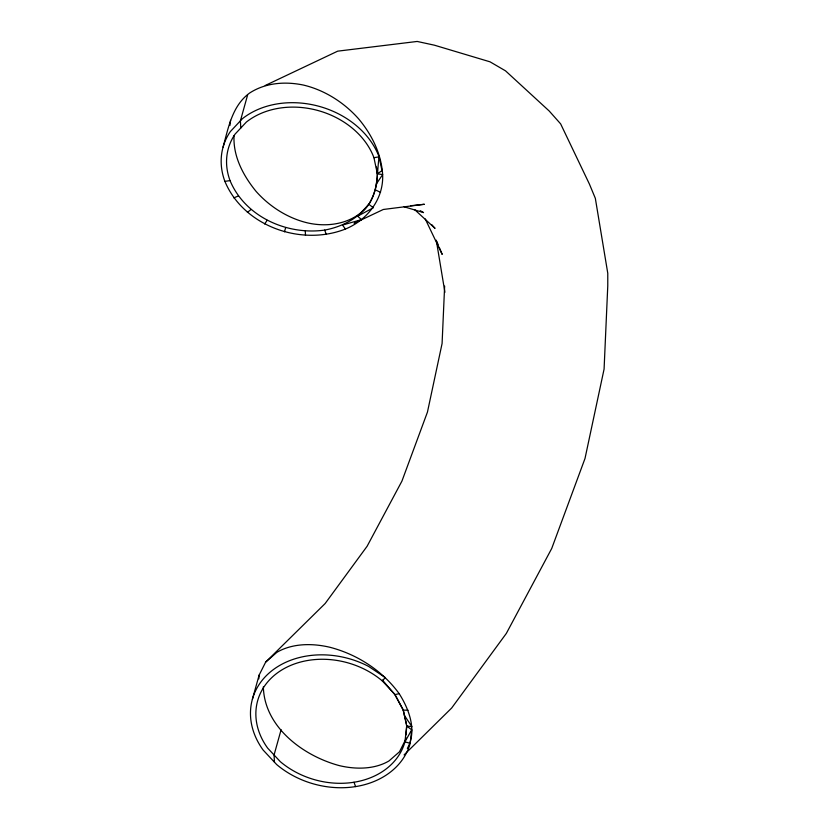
<?xml version="1.0" encoding="UTF-8"?>
<svg xmlns="http://www.w3.org/2000/svg" width="829" height="829" viewBox="0 0 829 829"><rect width="100%" height="100%" fill="white"/><g stroke="black" fill="none" stroke-linecap="round" stroke-linejoin="round"><path stroke-width="1.24" d="M444.634 286.046L442.085 343.517L427.453 412.086L401.93 481.11L367.102 546.27L325.144 603.533L265.653 662.133L259.135 675.086L252.389 699.261M258.793 678.889L259.135 675.086M263.342 686.785C264.285 727.147 303.31 755.986 339.465 765.654A82.776 54.787 33.3 0 0 388.998 760.929L399.474 751.789L405.557 739.706L405.764 737.333M405.982 734.971L406.821 725.489M373.941 157.686L377.361 173.852L381.993 170.639L379.081 156.868L373.941 157.686A76.475 60.755 15.6 0 0 246.368 122.06L235.073 134.122A76.475 60.755 15.6 0 0 230.037 180.577C245.032 216.742 287.072 235.415 324.667 230.089C341.962 226.856 358.315 218.514 368.905 204.141C378.356 190.069 376.832 172.919 379.081 156.868A81.936 65.087 15.6 0 0 242.4 118.702L230.296 131.624A81.936 65.087 15.6 0 0 224.897 181.396C243.674 226.307 301.134 246.503 345.413 229.042C367.413 219.996 383.775 198.95 382.646 174.546C381.288 153.717 371.858 134.619 358.574 118.806A88.693 69.18 42.2 0 0 303.445 85.066C285.135 81.252 265.549 82.682 249.55 93.076C232.213 105.739 228.389 127.697 223.074 147.096M410.22 743.323L411.681 729.831L406.676 726.007L403.257 709.842L394.936 694.453L382.283 680.899A76.475 60.755 15.6 0 0 282.813 669.355A76.475 60.755 15.6 0 0 267.663 748.121L280.326 761.685A76.475 60.755 15.6 0 0 404.956 741.851L410.22 743.323A81.936 65.087 15.6 0 1 276.689 764.566L263.125 750.038A81.936 65.087 15.6 0 1 271.715 670.858A81.936 65.087 15.6 0 1 368.636 666.433L385.319 677.614L382.283 680.899M229.954 125.417L230.545 120.319M234.058 135.521C232.876 156.235 243.291 175.738 256.078 191.385A82.776 64.569 42.2 0 0 307.528 222.887C329.424 227.913 354.905 223.281 368.853 204.328C375.299 193.147 379.195 179.852 376.449 166.981M247.602 95.034L240.4 120.837L240.783 128.029M284.482 231.819L285.653 227.643M281.114 729.717L274.067 754.981L274.451 762.172M407.35 748.411C417.256 730.836 409.163 709.365 399.174 693.655C382.387 670.64 357.413 654.454 329.952 647.283A88.693 58.693 33.3 0 0 276.876 652.34L265.653 662.133M411.681 729.831L404.956 741.851L406.676 726.007L411.961 726.701L404.459 715.52M376.252 184.131L382.646 174.546L377.361 173.852M264.658 223.985L267.145 220.327M357.61 216.193L368.853 204.328L373.371 207.758L357.61 216.193L361.558 219.623L354.864 222.866M404.096 754.887L451.65 708.039L506.343 633.408L551.731 548.456L585.005 458.489L604.082 369.102L607.771 285.87L607.771 273.259L595.336 198.328L589.419 184.09L560.642 123.884L549.212 111.013L505.524 70.848L490.022 61.823L434.417 45.191L417.174 41.45L337.693 51.16L265.187 85.511M247.374 212.411L251.011 209.519M354.107 223.312L383.309 209.478L424.375 204.276L410.552 205.758M233.809 197.882L238.358 195.965M361.558 219.623L342.522 225.053L345.413 229.042M382.501 680.112L394.884 694.64L399.174 693.655M224.897 181.396L230.037 180.577M394.884 694.64L403.184 710.121L408.055 710.235M404.117 206.784L423.546 212.597L420.23 210.659M375.568 189.976L380.563 192.38M414.562 209.55L435.049 228.379L431.785 224.7M425.246 218.939L442.189 254.399L439.235 247.28M436.759 241.353L438.24 244.907M324.667 230.089L326.284 234.441M353.983 782.244L355.6 786.597M403.184 710.121L406.521 724.245M436.272 240.161L444.914 292.285M305.269 230.97L305.507 235.395"/></g></svg>
